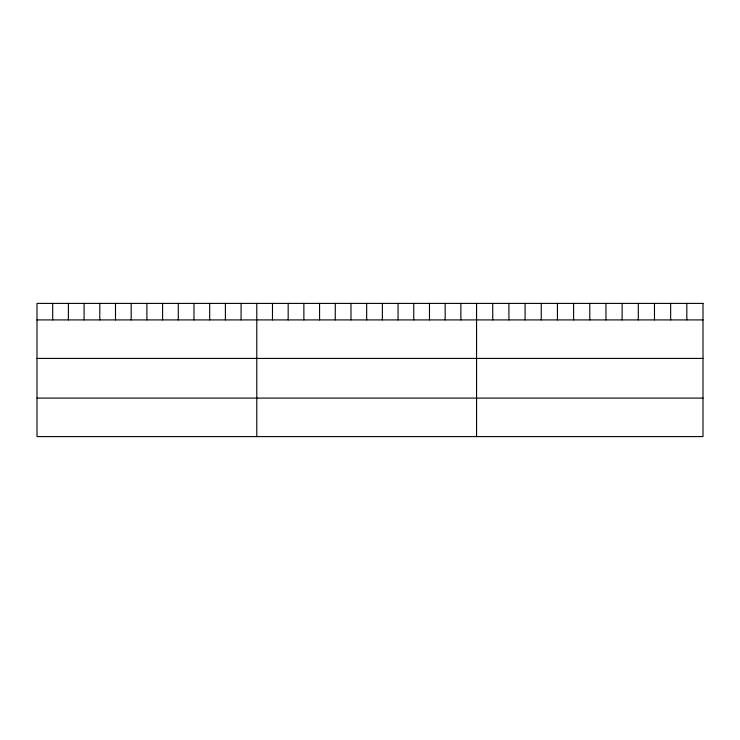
<?xml version="1.0" encoding="UTF-8"?>
<svg xmlns="http://www.w3.org/2000/svg" width="740" height="740" viewBox="0 0 740 740"><rect width="100%" height="100%" fill="white"/><g stroke="black" fill="none" stroke-linecap="round" stroke-linejoin="round"><path stroke-width="1.11" d="M37 319.911L703 319.911M37 358.419L703 358.419M37 398.092L703 398.092M686.822 303.4L686.822 319.911M670.653 303.4L670.653 319.911M654.475 303.4L654.475 319.911M638.305 303.4L638.305 319.911M622.127 303.4L622.127 319.911M605.958 303.4L605.958 319.911M589.78 303.4L589.78 319.911M573.602 303.4L573.602 319.911M557.433 303.4L557.433 319.911M541.255 303.4L541.255 319.911M525.086 303.4L525.086 319.911M508.907 303.4L508.907 319.911M492.738 303.4L492.738 319.911M476.56 303.4L476.56 436.6M460.863 303.4L460.863 319.911M445.166 303.4L445.166 319.911M429.468 303.4L429.468 319.911M413.762 303.4L413.762 319.911M398.065 303.4L398.065 319.911M382.367 303.4L382.367 319.911M366.67 303.4L366.67 319.911M350.973 303.4L350.973 319.911M335.276 303.4L335.276 319.911M319.578 303.4L319.578 319.911M303.872 303.4L303.872 319.911M288.175 303.4L288.175 319.911M272.477 303.4L272.477 319.911M256.78 303.4L256.78 436.6M241.083 303.4L241.083 319.911M225.386 303.4L225.386 319.911M209.688 303.4L209.688 319.911M193.982 303.4L193.982 319.911M178.285 303.4L178.285 319.911M162.587 303.4L162.587 319.911M146.89 303.4L146.89 319.911M131.193 303.4L131.193 319.911M115.496 303.4L115.496 319.911M99.798 303.4L99.798 319.911M84.092 303.4L84.092 319.911M68.395 303.4L68.395 319.911M52.697 303.4L52.697 319.911M703 303.4L37 303.4L37 436.6L703 436.6L703 303.4"/></g></svg>
